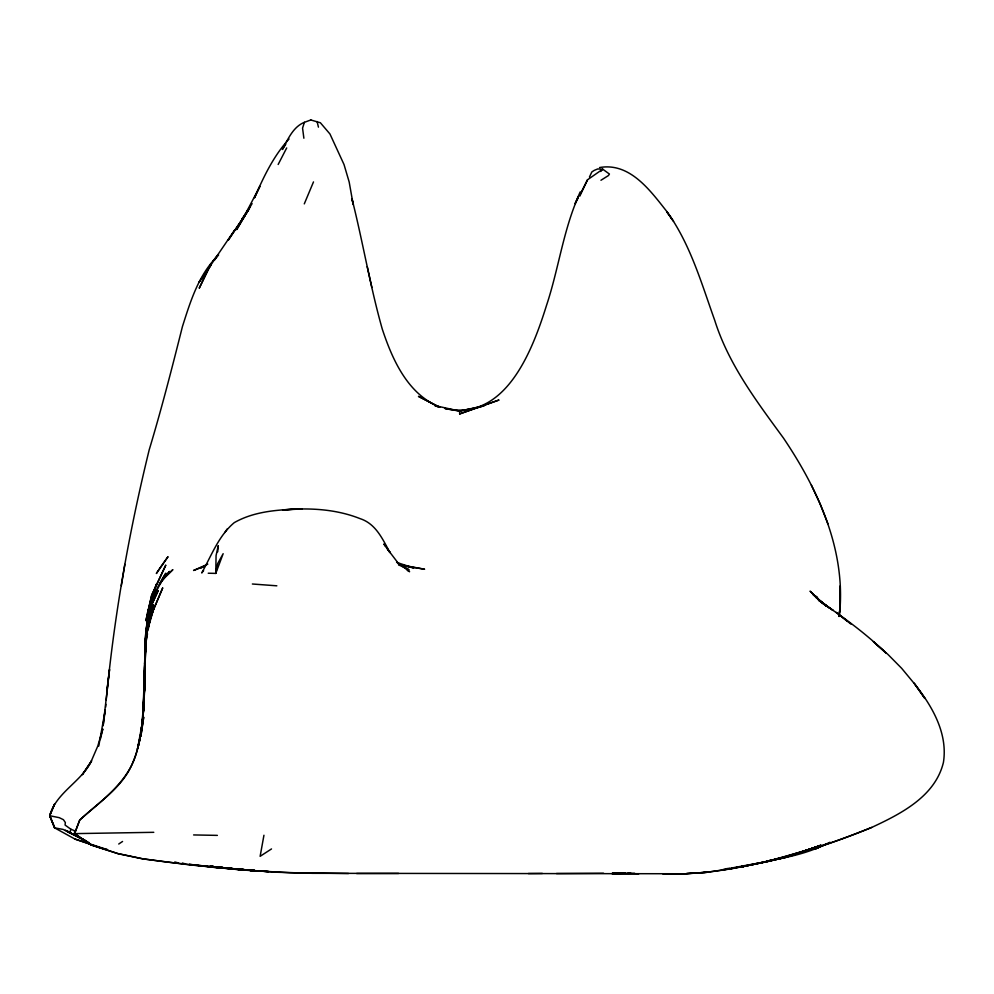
<?xml version="1.0" encoding="UTF-8"?>
<svg xmlns="http://www.w3.org/2000/svg" width="994" height="994" viewBox="0 0 994 994"><rect width="100%" height="100%" fill="white"/><g stroke="black" fill="none" stroke-linecap="round" stroke-linejoin="round"><path stroke-width="1.49" d="M839.122 616.491L840.178 607.309L840.265 585.876L840.154 606.874L839.011 615.957M840.154 606.874C843.981 545.743 816.919 487.793 783.57 438.217C756.695 401.402 728.577 364.4 714.723 320.317C701.416 283.191 690.395 244.238 667.086 211.834C650.511 190.96 630.159 162.146 599.556 167.551M144.503 681.611L143.944 703.963L144.714 673.547M144.478 679.3L145.074 643.267L143.968 696.235L145.857 632.196L144.813 652.3C144.95 624.617 149.945 596.375 165.861 573.165L156.269 591.38L148.963 611.67M145.646 645.056L145.012 655.357L145.633 640.148L148.814 613.795L145.584 641.739L143.944 703.963L145.025 651.741L146.901 623.375L145.882 640.384M144.503 683.114L142.85 716.438L145.584 641.739L145.012 655.357M208.231 573.227L215.773 573.389L216.071 555.559L218.245 545.694L217.698 551.844M152.939 598.015C142.154 630.792 145.733 665.868 144.105 699.764L143.944 701.888M148.28 629.177L150.392 617.013L162.656 588.026L150.392 617.013L147.075 630.084L153.536 604.774C146.69 626.854 144.341 649.827 144.664 672.876L145.534 643.168L148.814 613.795M144.987 656.661L144.055 699.677C143.173 720.998 141.173 742.568 132.836 762.46C122.771 787.77 98.617 802.071 79.756 820.075L74.625 833.631L91.237 845.049L117.988 853.684L142.85 858.891L190.724 864.991L254.414 870.781L289.627 872.67L348.521 873.527M144.664 672.876L146.851 625.524M144.503 685.028L142.85 718.289L143.583 708.486M144.677 667.881L145.658 638.272M239.343 869.315L254.526 870.595L238.063 869.278L254.799 870.657L213.859 867.377L166.756 862.034L142.726 858.791L117.814 853.535L91.187 844.95L74.562 833.581L79.694 820C102.643 799.623 130.624 780.65 137.557 748.581C143.285 729.012 143.347 708.436 144.316 688.246L144.329 691.153M144.975 658.873L145.633 644.373L147.485 633.737M144.105 696.558L144.403 690.122M143.658 703.702L141.223 731.907L137.557 748.581L142.614 721.371M142.987 716.873L145.223 674.926L142.987 716.873L140.701 735.535M145.832 642.112L146.739 627.4L144.714 668.987L145.621 642.783M143.583 706.833L142.85 718.289L143.621 708.262M142.378 724.353L144.875 674.019C144.254 699.055 143.931 724.452 137.607 748.83L141.26 732.479M105.65 707.194L105.886 704.261M106.234 699.95C114.173 615.659 129.058 532.014 149.212 449.797C161.5 409.056 172.061 367.867 182.424 326.604C190.513 301.12 198.775 274.058 218.618 254.986M215.773 573.389L217.661 563.61L223.153 553.695L215.773 573.389L216.195 568.767M145.621 640.645L144.664 664.004L146.603 630.084M145.907 637.688L146.603 630.308M146.888 627.351L147.584 619.958L151.66 603.172L149.1 613.944M103.103 725.819L109.551 669.521L107.153 688.357M143.049 714.934L140.813 733.609L142.639 719.83M839.023 616.205L840.178 607.309M103.326 724.452L105.265 709.94L98.754 746.072M147.05 627.152L147.51 624.22M148.193 619.809L148.653 616.876M121.33 585.677L124.846 564.368M263.944 835.246L260.13 856.319L271.511 848.926M107.538 849.708L74.997 839.085L54.571 827.84L49.7 815.614L54.558 804.146L49.725 815.726L59.267 817.677L63.417 819.69L65.355 822.535L65.07 825.057L70.81 829.195L69.928 832.984L63.169 829.431L54.571 827.84L49.7 815.614C56.161 792.529 81.135 782.054 91.523 760.982L82.44 774.562L91.523 760.982M100.444 738.952L102.817 729L97.797 746.034L91.2 761.329M310.861 119.988L320.379 122.759L329.958 133.991L344.023 164.544L349.18 182.014L353.168 204.503L351.951 198.713C362.897 241.977 370.091 286.135 382.28 329.101C392.481 359.903 407.739 394.084 439.77 407.105M310.873 119.951L304.4 122.312L302.561 128.139L303.878 138.228M304.288 203.882L313.495 181.902M580.173 191.917L575.116 203.608L577.949 198.353M578.371 196.39C563.138 231.13 558.479 269.486 546.514 305.406C532.299 350.919 505.437 421.593 445.337 408.522M579.788 196.191L587.529 179.777L602.737 169.191L609.409 174.037L608.452 175.54L600.96 180.262M589.454 176.994L591.865 171.925L594.275 170.372L597.68 168.955L602.737 169.191L600.687 171.49M580.086 194.426L587.529 179.777M278.158 164.482L286.694 147.944M249.991 207.137L236.622 229.639L252.103 203.584M248.947 209.15L228.173 240.275L248.873 209.312M384.106 544.364L389.946 552.502C382.528 539.071 375.943 523.763 360.002 518.607C335.525 508.891 308.55 507.636 282.569 509.972L302.188 508.916C279.115 509.673 254.824 510.941 234.286 522.62C218.705 535.604 211.424 555.683 201.72 572.954L203.608 570.668M224.88 532.486L227.191 528.957M285.75 144.304L282.371 149.485C287.962 139.346 292.932 126.971 304.4 122.312M241.778 219.214L248.848 208.74L243.157 218.295L259.856 186.437L254.514 197.831C263.596 176.932 273.487 155.971 289.03 139.011M234.857 229.701L199.135 282.221L211.2 264.926M214.654 259.981L218.096 255.036M212.964 261.273L218.108 254.65M118.733 844.018L122.56 841.471M817.987 846.242L793.175 855.126L777.345 859.301L793.175 855.126L820.323 845.546M207.783 564.157L193.582 570.469L204.168 566.443M871.726 827.418C823.889 847.012 773.941 862.37 722.675 869.7C774.028 862.755 823.815 846.776 871.726 827.418C900.924 813.8 935.217 796.492 943.43 762.386C947.99 733.373 932.235 706.274 914.927 684.344L901.645 668.303L888.015 654.499L873.391 641.689L885.89 652.921C865.96 633.712 843.583 617.237 820.622 601.855L833.146 610.44L818.224 599.469L828.623 607.545M825.79 844.167C808.184 852.976 788.714 857.238 769.418 860.593L785.21 857.611L772.487 860.17M830.04 842.229L815.465 848.901L823.007 845.434M816.944 846.876L821.156 845.124M813.49 847.87L820.733 845.198M203.907 566.481L199.67 568.046L202.366 567.4M459.663 413.926L498.777 400.097L459.663 413.926L459.65 411.094L434.825 405.577L438.379 406.981M799.971 852.504L815.403 847.211M801.313 852.044L812.036 848.404L778.352 858.754L784.775 857.188L768.486 861.351L779.992 858.679M793.672 854.306L807.463 850.131L766.399 861.624L732.491 867.861M480.052 406.981L484.153 405.788L459.65 411.094L445.113 408.646M791.82 855.449L766.138 861.835L741.139 866.718L744.518 866.283M733.311 868.371L706.684 872.31L686.543 873.589C718.935 872.434 750.768 865.463 782.104 857.573L777.842 858.617M768.648 861.338L741.139 866.718M761.044 862.73L739.859 867.19L744.804 866.234M459.65 411.094L478.686 407.378M726.726 868.632L729.72 868.234M703.752 872.471L706.684 872.31L684.058 873.85L662.973 874.049M153.784 832.313L74.625 833.631L74.513 830.711L70.81 829.195M603.544 873.229L556.454 873.527M617.423 873.229L613.012 873.316L620.107 873.217M613.223 873.279L616.118 873.229M621.436 873.217L612.776 873.366L625.661 873.229M634.619 873.241L611.832 873.54L638.769 873.825M686.208 873.751L312.576 873.316L277.798 872.272L233.304 869.178M528.348 873.54L542.376 873.428M356.597 873.527L398.606 873.453M193.606 834.935L217.375 835.382M252.054 870.371L250.438 870.309L268.691 871.626L242.213 869.999L189.22 864.37M252.364 584L276.841 585.814M222.383 868.122L189.506 864.37M239.231 869.303L248.102 870.036M251.072 870.272L254.029 870.52L250.985 870.259M238.833 869.216L247.953 869.999M239.877 869.278L247.494 869.961M235.193 868.918L229.204 868.259M238.237 869.191L247.394 870.036L239.84 869.315M213.859 867.29L235.243 869.29M223.836 867.787L217.872 867.203L223.165 867.65M228.309 868.234L234.795 868.93L228.67 868.309M218.991 867.228L223.575 867.7M228.16 868.184L234.286 868.818M219.699 867.24L222.755 867.563M228.881 868.222L233.466 868.706M220.022 867.265L223.016 867.638M210.703 866.296L213.772 866.631M209.796 866.221L212.878 866.594L212.057 866.433M174.522 862.32L177.516 862.73M174.832 862.345L177.715 862.742M404.073 565.847L424.612 569.239L401.017 564.878M403.825 565.623L413.802 568.009L396.594 562.38M102.792 848.466L107.203 849.584M74.997 839.085L101.326 848.106M398.445 564.754L409.006 569.773L398.544 563.76M69.158 832.686L89.348 842.713M71.059 833.121L67.008 831.009L85.608 840.899L65.318 830.164M73.755 834.525L85.894 840.837M407.354 570.394L409.603 571.699L397.774 562.616L399.849 565.337L387.635 549.309M836.227 612.403L847.559 621.399M838.812 614.466L850.951 624.108M828.598 607.496L815.577 597.009L820.92 601.618M823.044 603.457L826.25 606.216L812.819 594.288L820.522 601.519M820.609 601.507L810.06 591.144L821.032 601.954M819.342 600.339L816.273 596.301L819.478 601.42M383.908 544.066L385.635 546.476M387.362 548.887L389.946 552.502M672.416 219.699L666.837 211.871L673.559 221.351M914.927 684.344L924.842 698.422L914.07 683.027M827.878 523.689L820.05 503.722L811.39 485.122M49.725 815.726L54.745 827.691M317.098 121.529L318.44 127.145M367.246 266.69L371.868 287.465M143.67 717.357L140.924 735.784L143.67 717.357M147.609 612.677L145.907 620.703L151.709 595.108L165.712 565.288L151.709 595.108L147.609 612.677L156.344 584.248L147.609 612.677M151.771 603.37L148.541 615.833L151.771 603.37L156.779 591.852L151.771 603.37M150.106 620.144L147.05 631.948L154.443 606.203L150.106 620.144M158.121 590.759L151.1 606.079L158.121 590.759M206.379 273.263L199.21 288.248L210.964 264.044L206.379 273.263M162.668 579.601L159.798 583.963L169.452 571.413L162.668 579.601L172.72 569.798L162.668 579.601M159.897 568.158L156.356 573.513L168.023 556.677L159.897 568.158M630.643 873.217L627.773 873.279L630.755 873.229M254.799 870.657L236.709 869.253L254.924 870.732M213.909 866.594L210.84 866.271L213.884 866.606M185.008 863.749L182.014 863.339L184.909 863.761M439.41 407.217L418.449 396.357L439.435 407.229"/></g></svg>
